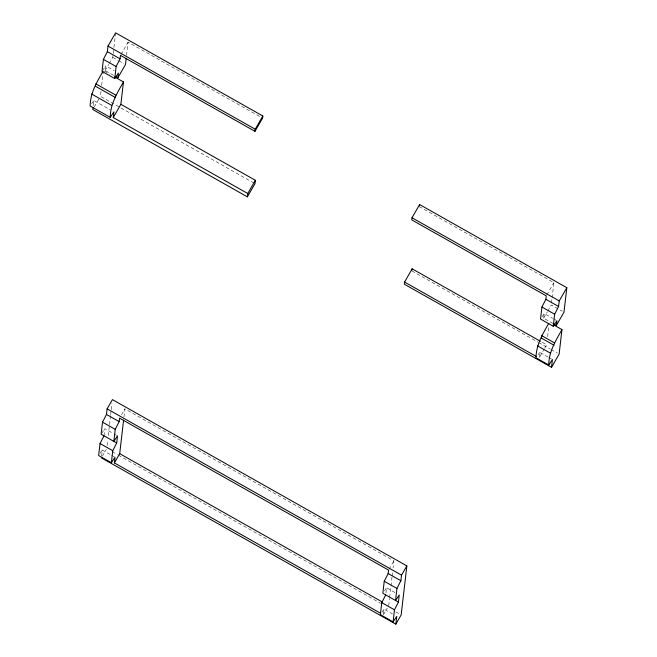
<?xml version="1.0" encoding="UTF-8"?>
<svg xmlns="http://www.w3.org/2000/svg" width="657" height="657" viewBox="0 0 657 657"><rect width="100%" height="100%" fill="white"/><g stroke="black" fill="none" stroke-linecap="round" stroke-linejoin="round"><path stroke-width="0.49" stroke-dasharray="3.29 2.46" d="M93.261 105.539L93.844 100.529L110.425 109.891M100.973 91.372L100.406 96.324L120.059 107.42M101.663 85.443L103.272 71.588M113.636 75.358L105.161 70.57L105.703 65.897L114.178 70.685M109.218 63.515L112.766 57.348L113.111 54.408M113.218 53.431L113.792 48.528M113.899 47.55L115.492 33.827M126.538 55.369L128.074 42.147L259.901 116.601M101.646 455.909L102.328 450.061L110.803 454.849M103.978 435.813L104.808 428.684L113.283 433.472M107.091 445.602L107.674 440.601M108.249 435.607L109.415 425.605M109.53 424.603L110.573 415.61M110.688 414.608L111.156 410.609M111.271 409.607L111.961 403.612M123.951 417.047L124.896 408.909L393.896 560.832L393.067 567.952M383.491 613.909L384.041 609.179L392.516 613.958M385.93 592.885L386.521 587.793L394.997 592.581M388.706 605.598L389.527 598.478M389.65 597.459L392.007 577.109M392.13 576.09L392.599 572.025M548.193 357.137L539.709 352.349L539.052 358.032L544.127 349.212M552.989 323.507L543.668 318.234L544.21 313.561L552.685 318.349M547.601 336.663L548.784 326.488M551.51 302.976L551.979 298.91M552.102 297.892L553.867 282.633L419.371 206.668M105.161 70.57L108.709 64.402M120.978 54.49L128.074 42.147M94.321 106.902L99.388 98.082M121.512 414.797L124.896 408.909M102.393 456.18L106.262 449.445M389.059 569.249L393.896 560.832M546.772 294.977L553.867 282.633M543.668 318.234L547.215 312.067M547.724 311.188L551.272 305.012L562.293 311.237M383.384 614.853L387.252 608.119M544.628 348.333L546.657 344.802L541.319 341.788M102.558 70.611L105.703 65.897M91.742 103.666L93.844 100.529M101.654 433.398L104.808 428.684M100.225 453.207L102.328 450.061M542.115 316.707L544.21 313.561M538.14 354.706L539.709 352.349M384.419 590.939L386.521 587.793M381.939 612.316L384.041 609.179M112.766 57.348L117.849 60.222M118.703 60.699L123.787 63.573M553.539 318.826L556.077 320.263M104.258 71.096L109.497 74.052M411.914 270.955L537.713 342.01M538.609 342.511L550.205 349.064M551.1 349.565L557.341 353.088M120.954 107.929L254.087 183.122M549.038 357.613L551.576 359.05M114.129 433.949L116.675 435.386M112.101 451.622L117.455 454.652M118.342 455.153L380.649 603.298M395.818 611.872L400.277 614.385M111.649 455.334L114.195 456.771"/><path stroke-width="0.99" d="M102.878 71.482C96.801 82.273 90.181 93.187 90.173 106.023L110.245 117.365L113.916 111.862L113.259 117.546L247.763 193.511L247.369 196.845L92.801 109.547L93.031 107.543M114.745 78.577L116.141 66.554L120.067 58.826L120.469 55.369L254.973 131.334L262.578 118.112L262.825 115.993L115.607 32.85L108.003 46.072L107.354 51.64L103.428 59.368L102.032 71.391L114.745 78.577L118.416 73.075L117.874 77.756L115.336 76.319M110.245 117.365C110.261 104.176 117.225 93.031 123.459 81.936L114.737 77.009M113.259 117.546L120.863 104.315L123.459 81.936M126.185 58.424L125.479 64.526L117.874 77.756M103.978 435.813L100.045 443.541L98.649 455.564L111.37 462.742L115.041 457.247L114.384 462.922L380.699 613.342M101.424 457.863L395.851 624.15L401.172 614.895L406.855 565.899L112.429 399.612L107.107 408.868L106.459 414.436L102.525 422.164L101.129 434.187L116.691 442.99L112.758 450.718L111.37 462.742M385.692 594.922L381.758 602.65L380.37 614.673L393.083 621.859L394.479 609.827L398.405 602.099L382.842 593.296L384.238 581.273L388.172 573.545L388.574 570.095L119.574 418.164L119.172 421.613L115.238 429.341L113.85 441.364L117.521 435.87L116.691 442.99M114.384 462.922L119.705 453.667L123.598 420.094M254.973 131.334L255.22 129.224L262.825 115.993M120.863 104.315L255.368 180.281L254.982 183.623L247.369 196.845M540.424 341.279L412.161 268.836L404.556 282.067L404.31 284.177L551.519 367.329L559.132 354.098L561.965 329.6L553.49 324.813M556.38 325.42L563.985 312.19L566.827 287.692L419.618 204.549L412.013 217.779L411.767 219.89L546.263 295.855L545.868 299.305L541.935 307.033L540.539 319.064L553.251 326.242L556.922 320.739L556.38 325.42L553.843 323.983M411.996 270.249L412.161 268.836M419.453 205.961L419.618 204.549M406.855 565.899L401.534 575.154L400.885 580.722L396.951 588.45L395.563 600.473L399.234 594.979L398.405 602.099M395.851 624.15L396.754 616.356L393.083 621.859M548.751 323.301C542.666 334.101 536.046 345.015 536.038 357.851L548.751 365.029L552.43 359.535L551.519 367.329M548.751 365.029C548.767 351.84 555.732 340.696 561.965 329.6M553.251 326.242L554.648 314.218L558.581 306.49L559.222 300.922L566.827 287.692M247.763 193.511L255.368 180.281M108.003 46.072L255.22 129.224M412.013 217.779L559.222 300.922M107.354 51.64L120.067 58.826M545.868 299.305L558.581 306.49M103.428 59.368L116.141 66.554M541.935 307.033L554.648 314.218M95.782 83.825L115.854 95.166M541.647 335.645L554.36 342.831M95.495 86.272L115.575 97.614M541.368 338.1L554.081 345.278M91.569 94L111.641 105.342M537.434 345.82L550.147 353.006M404.556 282.067L536.383 356.521M107.107 408.868L401.534 575.154M106.459 414.436L119.172 421.613M388.172 573.545L400.885 580.722M102.525 422.164L115.238 429.341M384.238 581.273L396.951 588.45M119.705 453.667L382.448 602.058M100.045 443.541L112.758 450.718M381.758 602.65L394.479 609.827"/></g></svg>
